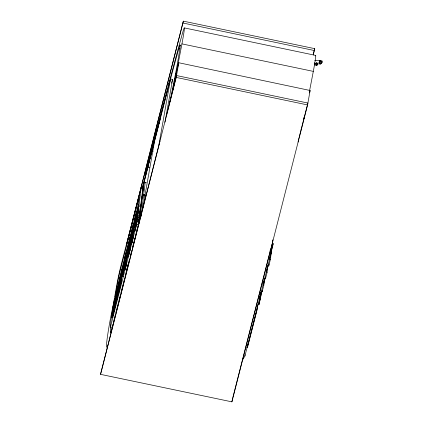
<?xml version="1.0" encoding="UTF-8"?>
<svg xmlns="http://www.w3.org/2000/svg" width="423" height="423" viewBox="0 0 423 423"><rect width="100%" height="100%" fill="white"/><g stroke="black" fill="none" stroke-linecap="round" stroke-linejoin="round"><path stroke-width="0.63" d="M111.772 328.845L111 332.7L110.324 326.641A108.505 4.024 -78.2 0 1 116.283 287.788L117.383 281.75A11.421 0.423 -78.2 0 1 117.663 280.227L119.349 272.333A44.674 1.655 -78.2 0 1 121.364 263.973L141.271 187.199L142.916 187.542L138.194 225.02L138.702 224.005L143.894 182.731L160.053 119.45A101.991 3.781 -78.2 0 0 156.579 132.045L142.414 187.521M111.968 326.984L111.899 328.2L112.872 324.378M242.368 360.2L244.906 356.044L244.975 354.828M138.971 222.947L144.058 182.297L146.49 182.805M140.938 216.634L145.205 182.54M119.609 287.46L119.498 288.195M130.982 235.912L131.579 231.201L133.208 224.84L134.028 225.015L134.355 223.741M129.977 250.469L130.58 245.747L129.755 245.573M132.462 230.72L133.208 224.84M131.622 244.023L132.367 238.128L131.548 237.959M133.266 237.573L132.447 237.398L133.335 230.345M133.7 227.627L134.837 218.485L136.465 212.124L137.285 212.293L136.645 217.348M133.071 235.299L131.823 243.056L133.166 237.774M133.8 227.4L134.128 224.819M134.091 230.953L135.127 222.736L135.947 222.91L134.911 231.122L134.091 230.953L132.447 237.398M135.429 220.335L136.465 212.124M136.063 222.572L135.106 230.154L136.455 224.877L137.528 216.349L136.063 222.572L136.883 222.741M136.989 215.222L137.385 212.103L138.205 212.272L138.501 211.119M137.655 215.339L138.718 206.9M110.255 327.857L136.555 224.676L141.271 187.199M136.566 225.269L136.803 223.376M137.813 215.392L138.125 212.896M138.094 225.221L139.167 216.692M139.379 215.032L140.357 207.244M145.459 196.05L143.566 195.653L143.772 194.617L145.063 194.887M263.365 282.146L262.99 285.107L263.809 285.276L262.165 291.727L261.345 291.553M263.481 281.803L263.185 284.14L264.534 278.857M263.809 285.276L264.259 281.729M266.485 270.503L266.257 272.275L267.082 272.444L265.454 278.831L264.634 278.657M265.454 278.831L265.676 277.06M267.082 272.444L267.828 266.543M244.906 356.044L271.206 252.859L270.07 251.505L270.234 250.194M267.918 265.76L268.742 265.93L268.986 264.005M269.879 256.782L269.562 259.31L270.382 259.484L268.742 265.93M269.922 257.078L269.758 258.342L271.106 253.065L272.179 244.531M272.306 243.521L272.713 240.28M270.382 259.484L272.856 239.746M126.546 251.463L126.694 250.279L125.065 256.639L122.585 276.092L123.405 276.267M125.451 256.523L123.622 270.863L134.186 225.924L125.451 256.523L126.276 256.692L125.192 265.168M138.929 217.549L139.373 215.651L136.915 215.133L122.585 276.092L124.378 268.457L125.197 268.631L126.546 262.905M126.694 263.37L125.869 263.196L126.17 260.827M128.021 246.281L129.967 237.493L130.792 237.668L131.273 235.78M127.513 256.745L127.968 253.181L128.788 253.356L128.338 256.92L127.513 256.745L125.869 263.196M129.512 241.057L129.967 237.493M126.842 268.975L126.689 270.16L127.286 267.817M128.904 253.023L128.534 255.952L129.877 250.67L130.369 246.789L128.904 253.023L129.729 253.192M259.209 302.033L258.881 304.623L258.056 304.454M260.52 298.178L260.674 296.988L259.854 296.814L259.701 298.004L260.52 298.178L258.881 304.623L262.17 290.627M262.165 291.727L262.318 290.543M117.504 296.761L117.922 293.911M117.932 294.323L117.774 295.407L118.012 294.159M118.815 290.945L118.445 293.546L118.54 292.769L117.721 292.6L117.409 294.376L118.789 287.206L118.678 288.026M115.691 303.053L115.749 302.694M113.676 311.228L112.677 316.372L111.857 316.203L112.418 312.618M112.677 316.372L112.957 314.585M121.147 281.766L120.037 287.503L119.212 287.333L119.778 283.748M120.804 276.827L120.238 280.407L121.353 274.67L120.581 279.064L121.401 279.238L121.549 278.657L120.729 278.482L120.581 279.064M121.152 279.984L121.438 278.191M120.037 287.503L120.597 283.923L119.651 289.02L119.799 288.433L118.979 288.259L118.826 288.846L120.116 281.908L119.471 285.969M113.041 311.545L114.014 305.834L112.476 313.766L113.253 310.239L113.041 311.545L113.866 311.719L114.638 307.262M113.396 312.111L112.936 315.013L113.38 312.655M118.525 290.041L119.498 284.33L117.959 292.261L118.736 288.735L118.525 290.041L119.344 290.215L120.116 285.763M121.776 276.319L121.316 279.217L122.205 274.501M113.866 311.719L114.078 310.408L113.301 313.935L114.094 309.721M119.64 288.391L120.016 286.059L119.54 288.613M119.344 290.215L119.556 288.909M117.721 292.6L117.599 293.419L118.477 288.343M116.716 292.816L116.833 291.997L115.447 299.167L116.515 293.134M119.032 290.844L118.229 294.545L118.54 292.769M114.575 304.248L114.718 303.317L114.607 303.73M115.4 304.423L115.542 303.524L115.326 304.29M117.372 296.528L117.409 296.132M156.399 131.336L159.418 119.582A938.441 34.808 -78.2 0 1 168.148 86.112L170.95 75.569A938.441 34.808 -78.2 0 1 181.557 36.584L183.175 30.81A29.462 1.095 -78.2 0 1 181.938 43.881L181.372 46.842A125.917 4.669 -78.2 0 1 172.484 91.453A141.615 5.25 -78.2 0 0 176.476 71.836L178.792 62.752L310.117 90.496L307.574 104.93L231.899 401.85L100.531 374.35L159.989 141.055M112.201 314.86L112.349 314.278L113.168 314.448L113.02 315.029L112.201 314.86L113.406 308.24L111.471 317.715L111.619 317.128L112.439 317.303L112.291 317.89L112.899 314.723M114.337 302.493L114.892 299.727L113.538 306.707L115.109 298.76L114.036 304.745L114.215 304.047L115.035 304.216M115.183 299.183L115.648 296.534L114.384 303.386L115.521 297.85M114.506 304.116L113.644 309.002L114.94 302.35L113.353 310.339L114.384 305.67M113.02 315.029L113.803 310.826M115.167 302.339L115.273 301.731L114.501 305.628L114.834 304.333L115.653 304.502L115.548 305.115L114.723 304.946L114.21 306.966L115.802 298.823L115.691 299.463M115.008 302.778L115.363 300.748M116.473 294.419L116.367 295.027L117.33 291.05L117.224 291.664M114.723 304.946L114.834 304.333M116.965 292.478L116.727 293.604L117.552 293.774M116.399 296.682L115.246 302.9L116.373 297.549L116.061 298.601M115.003 306.12L114.173 310.508L115.204 305.84M116.478 298.062L117.843 290.818L116.304 298.754L116.478 298.062L117.298 298.236L117.123 298.924L118.419 292.261M115.305 305.279L115.601 303.587M115.786 302.847L115.03 307.14L115.653 304.502M116.51 299.632L116.626 298.998M117.039 297.549L116.066 303.069L117.187 297.633M120.729 278.482L122.363 270.181L123.183 270.355L121.93 277.171L122.104 276.489L121.285 276.314L121.11 277.002L122.004 271.926L120.497 279.043L121.142 274.987L120.957 275.696L119.852 281.924L120.005 281.337L120.825 281.507M119.556 285.99L119.704 285.409L120.529 285.578L120.375 286.16L119.556 285.99L120.328 281.596M119.704 285.409L120.761 279.37L121.581 279.54L120.375 286.16M121.285 276.314L122.363 270.181M121.401 279.238L122.289 274.427M147.95 166.826L147.839 167.45L149.774 167.857M152.005 150.916L143.037 186.088M142.752 208.1L154.654 140.61L170.517 78.985L172.568 79.413L165.023 122.21M168.978 82.998L168.777 83.754M158.969 144.476L170.517 78.985M183.349 21.15L126.493 244.827L183.349 21.15L314.717 48.65L313.247 55.006M100.531 374.35L176.206 77.43L178.792 62.752M231.899 401.85L232.772 397.847M246.657 347.22L247.476 347.389L248.164 343.497M248.079 344.449L248.301 343.19M256.994 309.472L257.744 305.226M257.93 304.629L256.935 310.276L247.476 347.389M315.949 64.196L316.679 62.467L316.425 63.91L314.241 63.032M314.331 64.772L316.769 65.576L317.113 63.63M316.769 65.576L317.335 64.809L317.673 62.863M121.168 279.577L121.396 278.286M118.038 286.894L118.599 283.759M115.045 306.411L114.464 309.171M125.372 256.877L115.109 296.962L118.699 276.742A36.278 1.343 -78.2 0 1 120.333 269.948L139.304 196.822L137.914 207.883L136.772 212.335M118.71 283.135L119.846 276.98A36.278 1.343 -78.2 0 1 121.486 270.191L129.591 239.138M119.117 284.388L118.472 287.391L119.952 279.64L119.772 280.359M116.79 299.859L116.997 298.627L116.362 301.736L116.843 299.807M121.221 278.672L121.327 278.123M119.064 289.818L119.127 289.491M113.94 310.757L114.178 309.477M119.688 287.614L118.778 292.436L119.286 289.961M111.857 316.203L112.967 310.466M117.398 296.645L117.652 295.074L117.451 295.746M119.212 287.333L120.761 279.37M121.163 280.169L121.84 276.621M315.325 55.899A29.462 1.095 -78.2 0 1 313.306 71.381L312.745 74.342A125.917 4.669 -78.2 0 1 309.499 91.019M298.115 142.043L298.781 138.834M117.192 297.485L116.991 298.347M166.747 114.543L176.534 75.548L307.902 103.048L299.278 136.899M143.598 195.363L143.772 194.617M122.839 271.852L122.554 273.221L122.823 272.1M131.373 241.549L131.971 239.011M128.788 253.356L132.965 235.59M135.947 222.91L137.734 215.307M126.641 262.667L125.049 269.816L124.23 269.647M137.031 222.117L137.322 220.875M260.996 292.103L259.896 297.036L261.097 292.341M271.74 246.403L272.386 243.489L273.205 243.664L270.974 253.171M259.918 299.394L261.023 294.699M261.171 294.059L261.768 291.516M264.158 281.343L264.46 280.074M263.815 283.632L265.004 278.551M267.087 269.694L268.129 265.263M152.872 147.516L151.894 151.545L153.179 151.815M156.558 130.733L145.226 175.196A77.647 2.882 -78.2 0 0 148.727 162.432L152.777 146.522A1002.753 37.192 -78.2 0 1 167.566 89.972M114.226 302.122L114.406 301.414L113.142 308.256L113.322 307.547L114.147 307.717M115.987 295.201L116.172 294.482L114.908 301.335L115.093 300.61M118.683 284.626L117.948 287.709L118.17 286.831M118.572 285.261L117.203 292.33L117.388 291.606M116.33 296.766L116.833 294.905L116.293 297.771L116.632 295.851L116.447 296.507M122.427 273.321L122.607 272.618M115.944 299.251L116.172 298.453L115.537 301.562M117.187 295.201L117.43 294.249M115.252 304.375L115.542 303.249M120.756 282.791L120.936 282.083L120.291 286.138L121.581 279.54M115.987 302.514L115.722 303.555L114.897 303.381M125.245 268.848L126.593 263.566M127.037 268.605L128.232 263.91M134.361 239.878L134.81 238.117M136.899 229.911L137.946 225.808M113.195 323.103L114.173 319.286M114.496 318.011L115.468 314.189M115.796 312.914L116.283 311.005M116.605 309.731L118.392 302.725M118.715 301.451L119.201 299.537M119.529 298.268L120.502 294.445M120.825 293.171L124.722 277.885M125.049 276.61L126.54 270.746M127.587 266.643L128.185 264.296M128.333 263.714L129.38 259.606M130.125 256.676L131.622 250.813M132.669 246.709L133.266 244.367M133.414 243.78L134.911 237.916M135.207 236.743L136.999 229.71M313.253 54.403L314.717 48.65M309.493 92.944L310.117 90.496M232.909 397.313L269.906 252.145M270.07 251.505L270.339 250.448M270.471 249.914L271.085 248.09M298.897 138.395L299.119 137.512M266.458 271.307L267.817 265.961M248.132 344.438L256.888 310.08M142.329 188.832L143.894 182.731L138.702 224.005L136.555 224.676M142.26 190.086L142.916 187.542M127 250.511L128.301 245.425M129.935 239.058L131.722 232.063M133.351 225.697L135.143 218.702M135.471 217.427L135.957 215.519M112.867 307.685L124.584 261.895M136.957 213.567L138.913 205.938L140.552 206.281L140.23 207.55M272.269 242.564L272.756 240.655M133.123 225.507L136.38 212.896M136.539 212.293L138.57 204.404M129.745 238.551L132.97 226.104M171.542 83.231L172.568 79.413M125.065 256.639L136.915 215.133M128.021 249.332L128.518 247.603M126.276 256.692L130.945 240.322M131.77 237.44L131.109 239.746L130.289 239.577M138.95 216.893L139.294 215.682M138.881 217.38L139.373 215.651M271.725 248.861L273.205 243.664M119.513 287.656L119.598 287.381M321.157 63.08L322.469 62.318A1.655 0.83 -86 0 0 321.649 60.801L320.042 61.002M315.241 60.357L320.465 60.722M317.16 63.783L320.423 64.01M183.016 23.032L314.389 50.533M184.349 27.907L315.717 55.408M181.938 43.881L313.306 71.381M169.898 81.279A1002.753 37.192 -78.2 0 1 178.818 48.693L180.103 48.962M176.206 77.43L307.574 104.93M143.735 194.908L144.999 195.172M131.77 234.384L132.589 234.559M132.484 237.789L133.308 237.964M128.819 244.721L129.639 244.891M127.328 249.945L128.148 250.12M125.853 255.127L126.673 255.296M120.391 269.726L122.062 270.08M118.62 277.081L119.767 277.324M118.593 277.224L119.741 277.462M119.318 286.921L120.137 287.095M118.699 289.358L119.519 289.533M118.128 291.584L118.953 291.759M113.216 310.863L114.041 311.032M112.65 313.089L113.47 313.258M111.963 315.791L112.782 315.965M314.289 63.804L317.335 64.809M178.818 48.693A29.779 1.105 -78.2 0 1 180.113 47.112A86.683 3.215 -78.2 0 1 176.507 68.568A65.179 2.416 -78.2 0 1 169.782 102.059M107.622 345.956A83.431 3.093 -78.2 0 1 108.7 328.396L109.716 322.532A32.233 1.195 -78.2 0 1 113.993 301.366M304.518 115.717A140.341 5.203 -78.2 0 1 304.296 116.796M304.185 117.335A140.341 5.203 -78.2 0 1 303.963 118.414M304.47 115.955A125.917 4.669 -78.2 0 1 303.973 118.355M111.106 330.775A111.831 4.145 -78.2 0 0 111 332.7A112.703 4.182 -78.2 0 1 111.096 330.934M114.125 300.748A70.086 2.601 -78.2 0 1 114.406 299.468M301.636 127.249A65.179 2.416 -78.2 0 1 301.15 129.56M314.823 60.642A1.655 0.83 -86 0 1 315.828 60.748M314.786 63.492A1.655 0.83 -86 0 1 314.485 62.937M319.936 60.912A1.433 0.719 -86 0 1 320.111 61.028M319.904 63.662A1.433 0.719 -86 0 1 319.354 63.603M319.027 62.789A1.433 0.719 -86 0 1 319.037 62.054M319.386 61.139A1.433 0.719 -86 0 1 319.561 60.97M319.587 61.732A1.433 0.719 -86 0 1 320.687 61.187A1.433 0.719 -86 0 1 320.66 63.371A1.433 0.719 -86 0 1 319.571 63.154M319.502 62.826A1.433 0.719 -86 0 1 319.513 62.086M119.402 283.426L120.629 277.113L119.186 284.441L119.519 282.717L119.402 283.426M119.318 282.273L117.731 290.257L119.318 282.273M119.101 283.273L118.022 288.92L119.101 283.273M113.713 307.394L113.121 310.582L113.713 307.394M119.196 285.89L118.599 289.083L119.196 285.89M179.759 45.684L179.59 46.498L180.14 45.034A33.486 1.243 -78.2 0 0 179.759 45.684M321.02 63.439A1.655 0.83 -86 0 0 320.682 60.743A1.655 0.83 -86 0 0 319.629 62.916A1.655 0.83 -86 0 0 321.02 63.439M320.946 63.297A1.433 0.719 -86 0 0 320.65 60.96A1.433 0.719 -86 0 0 319.74 62.842A1.433 0.719 -86 0 0 320.946 63.297"/></g></svg>
